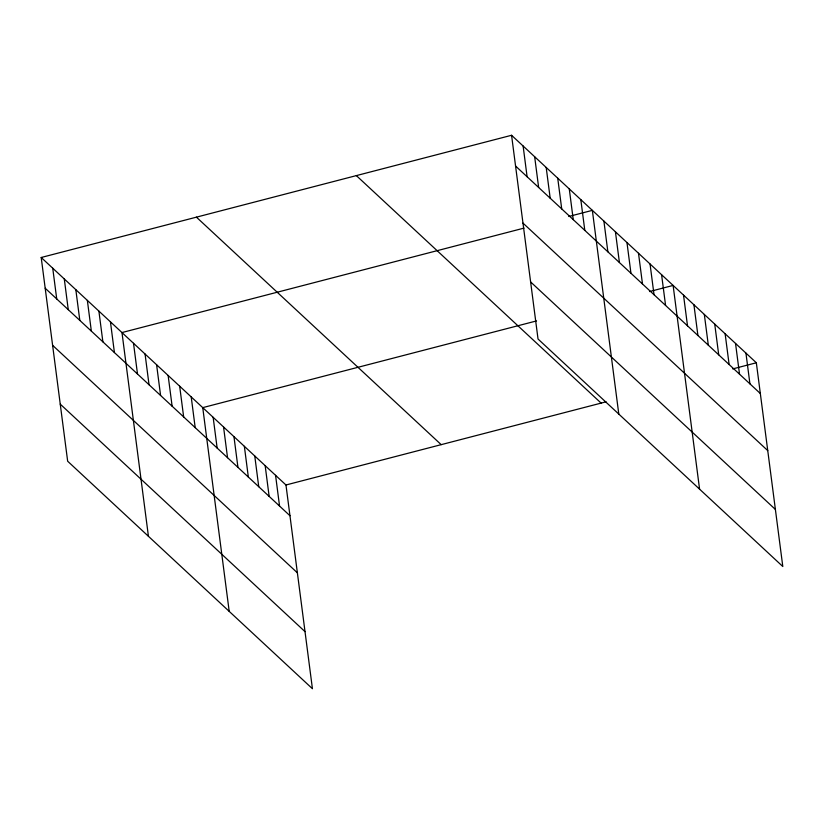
<?xml version="1.0" encoding="UTF-8"?>
<svg xmlns="http://www.w3.org/2000/svg" width="824" height="824" viewBox="0 0 824 824"><rect width="100%" height="100%" fill="white"/><g stroke="black" fill="none" stroke-linecap="round" stroke-linejoin="round"><path stroke-width="1.24" d="M41.2 257.49L285.969 484.986L312.43 688.72L67.661 461.224L41.2 257.49L511.57 135.28L756.339 362.776L782.8 566.51L538.031 339.014L511.57 135.28M524.043 228.104L121.973 332.556L148.433 536.29M568.756 216.485L592.343 210.357L618.803 414.091M536.527 320.917L202.745 407.633L229.206 611.367M649.528 291.562L673.115 285.434L699.576 489.168M285.969 484.986L606.083 401.813M732.742 368.905L756.339 362.776M515.567 166.026L760.336 393.522M522.982 223.108L767.752 450.604M530.615 281.932L775.384 509.428M356.349 175.605L601.118 403.101M196.421 217.155L441.19 444.651M45.196 288.225L289.955 515.721M52.602 345.318L297.371 572.814M60.245 404.131L305.014 631.627M745.936 353.115L749.933 383.85M735.533 343.443L739.53 374.189M725.13 333.772L729.127 364.517M714.727 324.1L718.724 354.845M704.324 314.438L708.321 345.174M693.921 304.767L697.918 335.512M683.518 295.095L687.515 325.841M661.579 274.701L665.576 305.447M650.043 263.979L654.029 294.724M638.497 253.256L642.493 284.002M626.961 242.534L630.957 273.269M615.425 231.802L619.421 262.547M603.889 221.079L607.875 251.825M580.807 199.635L584.803 230.37M569.271 188.902L573.257 219.648M557.724 178.18L561.721 208.925M546.188 167.457L550.185 198.203M534.652 156.735L538.649 187.47M523.116 146.002L527.102 176.748M275.566 475.314L279.552 506.06M265.163 465.642L269.149 496.388M254.76 455.981L258.746 486.716M244.357 446.309L248.343 477.055M233.954 436.638L237.951 467.383M223.551 426.966L227.548 457.711M213.148 417.304L217.145 448.05M191.209 396.911L195.195 427.656M179.663 386.188L183.659 416.923M168.127 375.456L172.123 406.201M156.591 364.733L160.587 395.479M145.055 354.011L149.041 384.757M133.509 343.289L137.505 374.024M110.437 321.834L114.423 352.579M98.89 311.112L102.887 341.857M87.354 300.389L91.351 331.124M75.818 289.657L79.815 320.402M64.282 278.934L68.268 309.68M52.736 268.212L56.732 298.957"/></g></svg>
